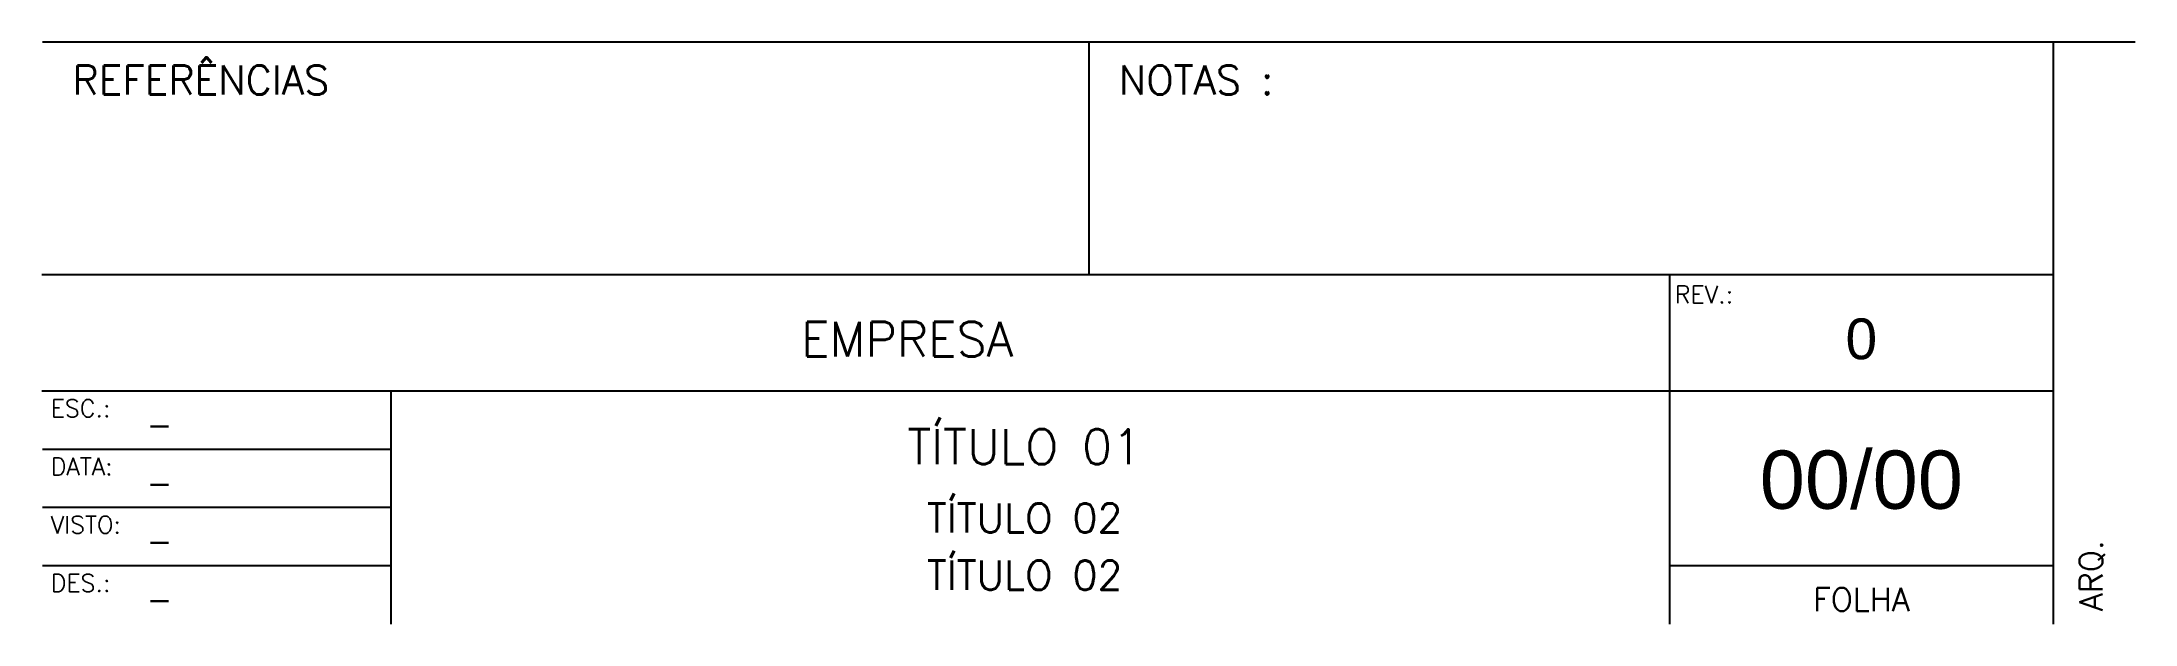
# Model space of a CAD drawing. Header units: millimetres. Extents: x 1388.2 to 1406.2, y -719.4 to -714.4.
import ezdxf
from ezdxf.enums import TextEntityAlignment as Align

# ---------------------------------------------------------------- set-up
doc = ezdxf.new("R2010")
doc.units = ezdxf.units.MM
doc.header["$LTSCALE"] = 10
doc.layers.add('FOLHA', color=7, linetype='Continuous')
doc.styles.add('FOLHA_ARIAL', font='ARIAL.TTF')
doc.styles.add('r100', font='romans.shx')
doc.styles.add('r120', font='romans.shx')
doc.styles.add('R60', font='romans.shx')
doc.styles.add('r80', font='romans.shx')

msp = doc.modelspace()

# ---------------------------------------------------------------- linework, layer by layer
at = {"layer": 'FOLHA', "color": 5, "linetype": 'Continuous'}
msp.add_line((1388.194, -714.409), (1406.194, -714.409), dxfattribs=at)
at = {"layer": 'FOLHA', "color": 2, "linetype": 'Continuous'}
for p, q in [((1397.194, -714.409), (1397.194, -716.409)), ((1405.489, -718.909), (1402.189, -718.909))]:
    msp.add_line(p, q, dxfattribs=at)
at = {"layer": 'FOLHA', "color": 3, "linetype": 'Continuous'}
for p, q in [((1405.489, -714.409), (1405.489, -719.409)), ((1391.194, -719.409), (1391.194, -717.409)), ((1402.189, -717.409), (1402.189, -719.409)), ((1405.489, -717.409), (1402.189, -717.409))]:
    msp.add_line(p, q, dxfattribs=at)
at = {"layer": 'FOLHA', "color": 4, "linetype": 'Continuous'}
for p, q in [((1405.489, -716.409), (1388.189, -716.409)), ((1402.189, -716.409), (1402.189, -717.409)), ((1402.189, -717.409), (1388.189, -717.409))]:
    msp.add_line(p, q, dxfattribs=at)
at = {"layer": 'FOLHA', "color": 2}
for p, q in [((1391.194, -717.909), (1388.194, -717.909)), ((1391.194, -718.409), (1388.194, -718.409)), ((1391.194, -718.909), (1388.194, -718.909))]:
    msp.add_line(p, q, dxfattribs=at)

# ---------------------------------------------------------------- texts
at = {"layer": 'FOLHA', "color": 3, "style": 'r100'}
for s, p in [('REFERÊNCIAS', (1388.453, -714.862)), ('NOTAS :', (1397.453, -714.862))]:
    msp.add_text(s, height=0.25, dxfattribs=at).set_placement(p)
at = {"layer": 'FOLHA', "color": 2}
for s, height, style, p in [('REV.:', 0.15, 'R60', (1402.235, -716.653)), ('ESC.:', 0.15, 'R60', (1388.265, -717.631)), ('-', 0.2, 'r80', (1389.09, -717.798)), ('DATA:', 0.15, 'R60', (1388.265, -718.131)), ('-', 0.2, 'r80', (1389.09, -718.298)), ('VISTO:', 0.15, 'R60', (1388.265, -718.631)), ('-', 0.2, 'r80', (1389.09, -718.798)), ('DES.:', 0.15, 'R60', (1388.265, -719.131)), ('-', 0.2, 'r80', (1389.09, -719.298))]:
    msp.add_text(s, height=height, dxfattribs=dict(at, style=style)).set_placement(p)
at = {"layer": 'FOLHA', "color": 4}
for s, style, p in [('EMPRESA', 'r120', (1395.633, -717.112)), ('TÍTULO 01', 'r100', (1396.642, -718.036))]:
    msp.add_text(s, height=0.3, dxfattribs=dict(at, style=style)).set_placement(p, align=Align.CENTER)
at = {"layer": 'FOLHA', "color": 3, "style": 'FOLHA_ARIAL'}
msp.add_text('0', height=0.35, dxfattribs=at).set_placement((1403.839, -716.959), align=Align.MIDDLE)
at = {"layer": 'FOLHA', "color": 4, "style": 'FOLHA_ARIAL'}
msp.add_text('00/00', height=0.5, dxfattribs=at).set_placement((1403.839, -718.159), align=Align.MIDDLE)
at = {"layer": 'FOLHA', "color": 3, "style": 'r100'}
for p in [(1396.642, -718.622), (1396.642, -719.114)]:
    msp.add_text('TÍTULO 02', height=0.25, dxfattribs=at).set_placement(p, align=Align.CENTER)
at = {"layer": 'FOLHA', "color": 2, "style": 'r80'}
msp.add_text('ARQ.', height=0.2, rotation=90, dxfattribs=at).set_placement((1405.914, -719.297))
msp.add_text('FOLHA', height=0.2, dxfattribs=at).set_placement((1403.839, -719.297), align=Align.CENTER)

doc.saveas('drawing.dxf')
